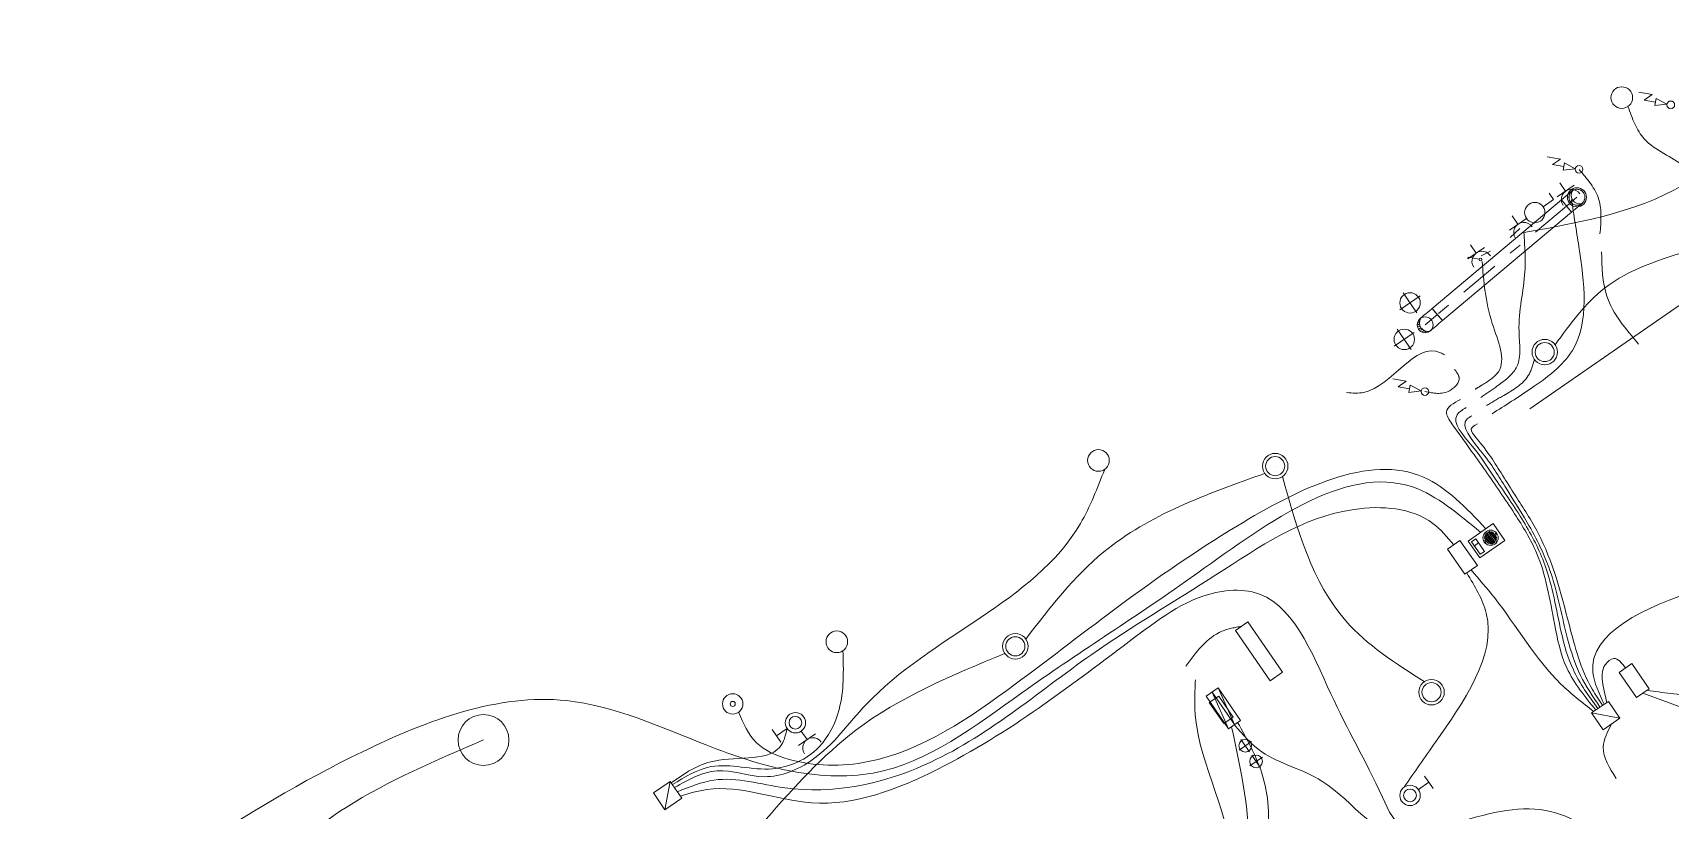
# Model space of a CAD drawing. Header units: metres. Extents: x 2747662.9 to 2747731.3, y 1250221.9 to 1250283.3.
# Drawn here: x 2747674.71 to 2747687.57, y 1250255.44 to 1250261.54 of the extents above; entities that cross this region are included whole.
import ezdxf

# ---------------------------------------------------------------- set-up
doc = ezdxf.new("R2010")
doc.units = ezdxf.units.M
doc.header["$MEASUREMENT"] = 0
for name, pattern in [('EL_Boden', [900, 600, -300]), ('EL_Hohldecke', [1500, 600, -300, 0, -300, 0, -300]), ('STRICHPUNKT2-A0PKIVIE00', [0.635, 0.3175, -0.15875, 0, -0.15875]), ('STRICHPUNKT2-A0PKIVIT00', [0.635, 0.3175, -0.15875, 0, -0.15875])]:
    doc.linetypes.add(name, pattern=pattern)
for name, color, linetype in [('___deckendurchbruch', 7, 'Continuous'), ('___elektro', 7, 'Continuous'), ('___lueftung', 7, 'Continuous')]:
    doc.layers.add(name, color=color, linetype=linetype)

msp = doc.modelspace()

# ---------------------------------------------------------------- linework, layer by layer
at = {"layer": '___deckendurchbruch', "color": 215, "linetype": 'STRICHPUNKT2-A0PKIVIT00', "lineweight": 0, "true_color": 0xa44f91}
for p, q in [((2747685.446, 1250259.371), (2747685.604, 1250259.48)), ((2747685.579, 1250259.346), (2747685.47, 1250259.504)), ((2747685.534, 1250259.06), (2747685.425, 1250259.218)), ((2747685.401, 1250259.085), (2747685.558, 1250259.194)), ((2747684.265, 1250255.901), (2747684.197, 1250255.999)), ((2747684.182, 1250255.916), (2747684.28, 1250255.984)), ((2747684.267, 1250255.792), (2747684.366, 1250255.861)), ((2747684.351, 1250255.777), (2747684.282, 1250255.876))]:
    msp.add_line(p, q, dxfattribs=at)
at = {"layer": '___deckendurchbruch', "color": 215, "linetype": 'Continuous', "lineweight": 0, "true_color": 0xa44f91}
for centre, radius in [((2747685.525, 1250259.425), 0.08), ((2747685.48, 1250259.139), 0.08), ((2747684.231, 1250255.95), 0.05), ((2747684.316, 1250255.827), 0.05)]:
    msp.add_circle(centre, radius, dxfattribs=at)
at = {"layer": '___elektro', "color": 30, "linetype": 'Continuous', "lineweight": 0, "true_color": 0xff8d1c}
for p, q in [((2747687.14, 1250261.106), (2747687.14, 1250261.106)), ((2747687.258, 1250261.085), (2747687.258, 1250261.085)), ((2747687.426, 1250261.06), (2747687.321, 1250261.079)), ((2747687.364, 1250261.017), (2747687.426, 1250261.06)), ((2747687.452, 1250261.001), (2747687.364, 1250261.017)), ((2747687.447, 1250260.973), (2747687.457, 1250261.03)), ((2747687.543, 1250260.985), (2747687.457, 1250261.03)), ((2747687.118, 1250260.988), (2747687.119, 1250260.988)), ((2747687.237, 1250260.967), (2747687.237, 1250260.967)), ((2747687.237, 1250260.967), (2747687.237, 1250260.967)), ((2747687.237, 1250260.967), (2747687.237, 1250260.967)), ((2747687.543, 1250260.985), (2747687.447, 1250260.973)), ((2747686.706, 1250260.553), (2747686.602, 1250260.572)), ((2747686.644, 1250260.511), (2747686.706, 1250260.553)), ((2747686.732, 1250260.495), (2747686.644, 1250260.511)), ((2747686.727, 1250260.466), (2747686.738, 1250260.523)), ((2747686.823, 1250260.478), (2747686.738, 1250260.523)), ((2747686.747, 1250260.302), (2747686.702, 1250260.368)), ((2747686.702, 1250260.368), (2747686.702, 1250260.368)), ((2747686.702, 1250260.368), (2747686.702, 1250260.368)), ((2747686.823, 1250260.478), (2747686.727, 1250260.466)), ((2747686.853, 1250260.473), (2747686.853, 1250260.473)), ((2747686.57, 1250260.179), (2747686.653, 1250260.236)), ((2747686.653, 1250260.236), (2747686.618, 1250260.286)), ((2747686.681, 1250260.257), (2747686.813, 1250260.348)), ((2747686.373, 1250260.043), (2747686.327, 1250260.108)), ((2747686.327, 1250260.108), (2747686.328, 1250260.108)), ((2747686.327, 1250260.108), (2747686.328, 1250260.108)), ((2747686.459, 1250260.199), (2747686.459, 1250260.199)), ((2747686.57, 1250260.179), (2747686.57, 1250260.179)), ((2747686.439, 1250260.088), (2747686.307, 1250259.997)), ((2747686.312, 1250259.937), (2747686.387, 1250260.01)), ((2747686.373, 1250260.043), (2747686.373, 1250260.043)), ((2747686.439, 1250260.088), (2747686.439, 1250260.088)), ((2747686.55, 1250260.068), (2747686.55, 1250260.068)), ((2747685.979, 1250259.77), (2747686.111, 1250259.861)), ((2747686, 1250259.882), (2747686, 1250259.882)), ((2747686, 1250259.882), (2747686, 1250259.882)), ((2747686.045, 1250259.816), (2747686, 1250259.882)), ((2747686, 1250259.882), (2747686, 1250259.882)), ((2747686, 1250259.882), (2747686, 1250259.882)), ((2747685.982, 1250259.784), (2747685.979, 1250259.77)), ((2747686.069, 1250259.768), (2747685.982, 1250259.784)), ((2747686.084, 1250259.794), (2747686.156, 1250259.832)), ((2747686.526, 1250259.121), (2747686.526, 1250259.121)), ((2747686.665, 1250259.096), (2747686.665, 1250259.096)), ((2747686.501, 1250258.982), (2747686.501, 1250258.982)), ((2747686.501, 1250258.982), (2747686.501, 1250258.982)), ((2747686.583, 1250259.039), (2747686.583, 1250259.039)), ((2747686.64, 1250258.957), (2747686.64, 1250258.957)), ((2747685.495, 1250258.81), (2747685.39, 1250258.829)), ((2747685.433, 1250258.767), (2747685.495, 1250258.81)), ((2747685.521, 1250258.751), (2747685.433, 1250258.767)), ((2747685.516, 1250258.723), (2747685.526, 1250258.78)), ((2747685.612, 1250258.735), (2747685.516, 1250258.723)), ((2747685.612, 1250258.735), (2747685.526, 1250258.78)), ((2747685.642, 1250258.729), (2747685.642, 1250258.73)), ((2747683.03, 1250258.259), (2747683.03, 1250258.259)), ((2747683.148, 1250258.238), (2747683.148, 1250258.238)), ((2747684.409, 1250258.226), (2747684.409, 1250258.226)), ((2747684.548, 1250258.201), (2747684.548, 1250258.201)), ((2747683.008, 1250258.141), (2747683.008, 1250258.141)), ((2747683.127, 1250258.12), (2747683.127, 1250258.12)), ((2747683.127, 1250258.12), (2747683.127, 1250258.12)), ((2747683.127, 1250258.12), (2747683.127, 1250258.12)), ((2747684.384, 1250258.087), (2747684.384, 1250258.087)), ((2747684.384, 1250258.087), (2747684.384, 1250258.087)), ((2747684.466, 1250258.144), (2747684.466, 1250258.144)), ((2747684.523, 1250258.062), (2747684.523, 1250258.062)), ((2747686.178, 1250257.693), (2747685.981, 1250257.556)), ((2747686.269, 1250257.561), (2747686.178, 1250257.693)), ((2747685.818, 1250257.492), (2747685.917, 1250257.561)), ((2747685.884, 1250257.538), (2747685.884, 1250257.538)), ((2747685.9, 1250257.549), (2747685.901, 1250257.549)), ((2747685.917, 1250257.561), (2747686.054, 1250257.363)), ((2747685.928, 1250257.544), (2747685.928, 1250257.544)), ((2747685.981, 1250257.556), (2747686.072, 1250257.425)), ((2747686.031, 1250257.518), (2747686.064, 1250257.541)), ((2747686.072, 1250257.425), (2747686.269, 1250257.561)), ((2747686.096, 1250257.636), (2747686.096, 1250257.636)), ((2747686.108, 1250257.583), (2747686.142, 1250257.534)), ((2747686.11, 1250257.597), (2747686.156, 1250257.532)), ((2747686.111, 1250257.561), (2747686.122, 1250257.545)), ((2747686.113, 1250257.611), (2747686.17, 1250257.529)), ((2747686.121, 1250257.617), (2747686.178, 1250257.535)), ((2747686.129, 1250257.623), (2747686.186, 1250257.54)), ((2747686.138, 1250257.628), (2747686.195, 1250257.546)), ((2747686.146, 1250257.634), (2747686.203, 1250257.552)), ((2747686.16, 1250257.631), (2747686.205, 1250257.566)), ((2747686.174, 1250257.629), (2747686.208, 1250257.58)), ((2747686.193, 1250257.618), (2747686.205, 1250257.602)), ((2747686.224, 1250257.627), (2747686.224, 1250257.627)), ((2747685.818, 1250257.492), (2747685.955, 1250257.295)), ((2747685.83, 1250257.476), (2747685.83, 1250257.476)), ((2747685.835, 1250257.504), (2747685.835, 1250257.504)), ((2747685.841, 1250257.459), (2747685.841, 1250257.459)), ((2747685.851, 1250257.515), (2747685.851, 1250257.515)), ((2747685.852, 1250257.443), (2747685.852, 1250257.443)), ((2747685.864, 1250257.426), (2747685.864, 1250257.427)), ((2747685.868, 1250257.526), (2747685.868, 1250257.526)), ((2747685.875, 1250257.41), (2747685.875, 1250257.41)), ((2747685.94, 1250257.528), (2747685.94, 1250257.528)), ((2747685.951, 1250257.511), (2747685.951, 1250257.511)), ((2747685.962, 1250257.495), (2747685.963, 1250257.495)), ((2747685.974, 1250257.478), (2747685.974, 1250257.478)), ((2747685.985, 1250257.462), (2747685.985, 1250257.462)), ((2747685.997, 1250257.446), (2747685.997, 1250257.446)), ((2747686.008, 1250257.429), (2747686.008, 1250257.429)), ((2747686.019, 1250257.413), (2747686.019, 1250257.413)), ((2747686.026, 1250257.49), (2747686.026, 1250257.49)), ((2747686.187, 1250257.504), (2747686.187, 1250257.504)), ((2747685.887, 1250257.394), (2747685.887, 1250257.394)), ((2747685.898, 1250257.377), (2747685.898, 1250257.377)), ((2747685.909, 1250257.361), (2747685.909, 1250257.361)), ((2747685.921, 1250257.344), (2747685.921, 1250257.344)), ((2747685.932, 1250257.328), (2747685.932, 1250257.328)), ((2747685.944, 1250257.311), (2747685.944, 1250257.311)), ((2747685.955, 1250257.295), (2747686.054, 1250257.363)), ((2747685.971, 1250257.306), (2747685.971, 1250257.306)), ((2747685.988, 1250257.318), (2747685.988, 1250257.318)), ((2747686.004, 1250257.329), (2747686.004, 1250257.329)), ((2747686.021, 1250257.341), (2747686.021, 1250257.341)), ((2747686.031, 1250257.396), (2747686.031, 1250257.396)), ((2747686.037, 1250257.352), (2747686.037, 1250257.352)), ((2747686.042, 1250257.38), (2747686.042, 1250257.38)), ((2747684.202, 1250256.888), (2747684.202, 1250256.888)), ((2747680.975, 1250256.836), (2747680.975, 1250256.836)), ((2747681.093, 1250256.814), (2747681.093, 1250256.814)), ((2747682.368, 1250256.813), (2747682.368, 1250256.813)), ((2747682.507, 1250256.787), (2747682.507, 1250256.787)), ((2747680.953, 1250256.717), (2747680.953, 1250256.717)), ((2747681.071, 1250256.696), (2747681.071, 1250256.696)), ((2747681.071, 1250256.696), (2747681.071, 1250256.696)), ((2747681.071, 1250256.696), (2747681.071, 1250256.696)), ((2747682.343, 1250256.674), (2747682.343, 1250256.674)), ((2747682.343, 1250256.674), (2747682.343, 1250256.674)), ((2747682.425, 1250256.73), (2747682.425, 1250256.73)), ((2747682.482, 1250256.648), (2747682.482, 1250256.648)), ((2747684.289, 1250256.656), (2747684.289, 1250256.656)), ((2747684.388, 1250256.724), (2747684.388, 1250256.724)), ((2747687.266, 1250256.594), (2747687.168, 1250256.525)), ((2747687.304, 1250256.328), (2747687.168, 1250256.525)), ((2747687.179, 1250256.509), (2747687.179, 1250256.509)), ((2747687.184, 1250256.537), (2747687.184, 1250256.537)), ((2747687.201, 1250256.548), (2747687.201, 1250256.548)), ((2747687.217, 1250256.56), (2747687.217, 1250256.56)), ((2747687.234, 1250256.571), (2747687.234, 1250256.571)), ((2747687.25, 1250256.582), (2747687.25, 1250256.582)), ((2747687.403, 1250256.396), (2747687.266, 1250256.594)), ((2747687.278, 1250256.577), (2747687.278, 1250256.577)), ((2747687.289, 1250256.561), (2747687.289, 1250256.561)), ((2747687.301, 1250256.544), (2747687.301, 1250256.544)), ((2747687.312, 1250256.528), (2747687.312, 1250256.528)), ((2747687.323, 1250256.512), (2747687.323, 1250256.512)), ((2747684.018, 1250256.403), (2747683.923, 1250256.338)), ((2747683.994, 1250256.387), (2747683.994, 1250256.387)), ((2747684.194, 1250256.148), (2747684.018, 1250256.403)), ((2747684.147, 1250256.116), (2747684.018, 1250256.403)), ((2747684.475, 1250256.493), (2747684.475, 1250256.493)), ((2747685.637, 1250256.453), (2747685.638, 1250256.453)), ((2747685.777, 1250256.427), (2747685.777, 1250256.427)), ((2747687.191, 1250256.493), (2747687.191, 1250256.493)), ((2747687.202, 1250256.476), (2747687.202, 1250256.476)), ((2747687.213, 1250256.46), (2747687.213, 1250256.46)), ((2747687.225, 1250256.443), (2747687.225, 1250256.443)), ((2747687.236, 1250256.427), (2747687.236, 1250256.427)), ((2747687.248, 1250256.41), (2747687.248, 1250256.41)), ((2747687.259, 1250256.394), (2747687.259, 1250256.394)), ((2747687.27, 1250256.377), (2747687.27, 1250256.377)), ((2747687.403, 1250256.396), (2747687.304, 1250256.328)), ((2747687.335, 1250256.495), (2747687.335, 1250256.495)), ((2747687.346, 1250256.479), (2747687.346, 1250256.479)), ((2747687.358, 1250256.462), (2747687.358, 1250256.462)), ((2747687.369, 1250256.446), (2747687.369, 1250256.446)), ((2747687.37, 1250256.374), (2747687.37, 1250256.374)), ((2747687.38, 1250256.429), (2747687.38, 1250256.429)), ((2747687.387, 1250256.385), (2747687.387, 1250256.385)), ((2747687.392, 1250256.413), (2747687.392, 1250256.413)), ((2747680.159, 1250256.344), (2747680.16, 1250256.344)), ((2747680.271, 1250256.324), (2747680.271, 1250256.324)), ((2747683.923, 1250256.338), (2747684.1, 1250256.083)), ((2747683.923, 1250256.338), (2747684.1, 1250256.083)), ((2747683.947, 1250256.354), (2747683.947, 1250256.354)), ((2747683.971, 1250256.37), (2747684.147, 1250256.116)), ((2747684.1, 1250256.083), (2747683.971, 1250256.37)), ((2747684.106, 1250256.276), (2747684.106, 1250256.276)), ((2747685.612, 1250256.314), (2747685.612, 1250256.314)), ((2747685.612, 1250256.314), (2747685.612, 1250256.314)), ((2747685.694, 1250256.37), (2747685.694, 1250256.371)), ((2747685.751, 1250256.288), (2747685.751, 1250256.288)), ((2747687.083, 1250256.298), (2747686.951, 1250256.207)), ((2747687.017, 1250256.253), (2747687.017, 1250256.253)), ((2747687.033, 1250256.264), (2747687.033, 1250256.264)), ((2747687.05, 1250256.275), (2747687.05, 1250256.275)), ((2747687.066, 1250256.287), (2747687.066, 1250256.287)), ((2747687.174, 1250256.167), (2747687.083, 1250256.298)), ((2747687.094, 1250256.282), (2747687.094, 1250256.282)), ((2747687.105, 1250256.265), (2747687.105, 1250256.265)), ((2747687.117, 1250256.249), (2747687.117, 1250256.249)), ((2747687.282, 1250256.361), (2747687.282, 1250256.361)), ((2747687.293, 1250256.345), (2747687.293, 1250256.345)), ((2747687.321, 1250256.339), (2747687.321, 1250256.34)), ((2747687.337, 1250256.351), (2747687.337, 1250256.351)), ((2747687.354, 1250256.362), (2747687.354, 1250256.362)), ((2747680.139, 1250256.233), (2747680.139, 1250256.233)), ((2747680.251, 1250256.213), (2747680.251, 1250256.213)), ((2747680.652, 1250256.196), (2747680.652, 1250256.196)), ((2747680.764, 1250256.176), (2747680.764, 1250256.176)), ((2747684.012, 1250256.21), (2747684.012, 1250256.21)), ((2747684.1, 1250256.083), (2747684.194, 1250256.148)), ((2747684.1, 1250256.083), (2747684.194, 1250256.148)), ((2747684.1, 1250256.083), (2747684.194, 1250256.148)), ((2747684.171, 1250256.132), (2747684.171, 1250256.132)), ((2747686.951, 1250256.207), (2747687.042, 1250256.075)), ((2747686.951, 1250256.207), (2747687.174, 1250256.167)), ((2747686.963, 1250256.191), (2747686.963, 1250256.191)), ((2747686.968, 1250256.218), (2747686.968, 1250256.218)), ((2747686.974, 1250256.174), (2747686.974, 1250256.174)), ((2747686.984, 1250256.23), (2747686.984, 1250256.23)), ((2747686.985, 1250256.158), (2747686.985, 1250256.158)), ((2747686.997, 1250256.141), (2747686.997, 1250256.141)), ((2747687, 1250256.241), (2747687.001, 1250256.241)), ((2747687.008, 1250256.125), (2747687.008, 1250256.125)), ((2747687.042, 1250256.075), (2747687.174, 1250256.167)), ((2747687.108, 1250256.121), (2747687.108, 1250256.121)), ((2747687.124, 1250256.132), (2747687.125, 1250256.132)), ((2747687.128, 1250256.232), (2747687.128, 1250256.232)), ((2747687.14, 1250256.216), (2747687.14, 1250256.216)), ((2747687.141, 1250256.144), (2747687.141, 1250256.144)), ((2747687.151, 1250256.199), (2747687.151, 1250256.199)), ((2747687.157, 1250256.155), (2747687.157, 1250256.155)), ((2747687.162, 1250256.183), (2747687.162, 1250256.183)), ((2747680.55, 1250256.028), (2747680.516, 1250256.077)), ((2747680.632, 1250256.084), (2747680.55, 1250256.028)), ((2747680.55, 1250256.028), (2747680.584, 1250255.978)), ((2747680.632, 1250256.084), (2747680.632, 1250256.085)), ((2747680.855, 1250256.044), (2747680.723, 1250255.953)), ((2747680.743, 1250256.064), (2747680.743, 1250256.064)), ((2747680.789, 1250255.999), (2747680.743, 1250256.064)), ((2747680.743, 1250256.064), (2747680.743, 1250256.064)), ((2747680.743, 1250256.064), (2747680.743, 1250256.064)), ((2747684.124, 1250256.099), (2747684.124, 1250256.099)), ((2747687.019, 1250256.108), (2747687.02, 1250256.108)), ((2747687.031, 1250256.092), (2747687.031, 1250256.092)), ((2747687.059, 1250256.087), (2747687.059, 1250256.087)), ((2747687.075, 1250256.098), (2747687.075, 1250256.098)), ((2747687.092, 1250256.11), (2747687.092, 1250256.11)), ((2747679.714, 1250255.67), (2747679.582, 1250255.579)), ((2747679.615, 1250255.602), (2747679.615, 1250255.602)), ((2747679.632, 1250255.613), (2747679.632, 1250255.613)), ((2747679.648, 1250255.625), (2747679.648, 1250255.625)), ((2747679.664, 1250255.636), (2747679.665, 1250255.636)), ((2747679.673, 1250255.448), (2747679.714, 1250255.67)), ((2747679.681, 1250255.648), (2747679.681, 1250255.648)), ((2747679.697, 1250255.659), (2747679.697, 1250255.659)), ((2747679.805, 1250255.539), (2747679.714, 1250255.67)), ((2747679.725, 1250255.654), (2747679.725, 1250255.654)), ((2747679.737, 1250255.638), (2747679.737, 1250255.638)), ((2747679.748, 1250255.621), (2747679.748, 1250255.621)), ((2747679.759, 1250255.605), (2747679.759, 1250255.605)), ((2747685.48, 1250255.626), (2747685.48, 1250255.626)), ((2747685.591, 1250255.606), (2747685.673, 1250255.663)), ((2747685.591, 1250255.606), (2747685.591, 1250255.606)), ((2747685.673, 1250255.663), (2747685.639, 1250255.712)), ((2747685.673, 1250255.663), (2747685.708, 1250255.613)), ((2747679.582, 1250255.579), (2747679.673, 1250255.448)), ((2747679.594, 1250255.563), (2747679.594, 1250255.563)), ((2747679.599, 1250255.591), (2747679.599, 1250255.591)), ((2747679.605, 1250255.546), (2747679.605, 1250255.546)), ((2747679.616, 1250255.53), (2747679.616, 1250255.53)), ((2747679.628, 1250255.514), (2747679.628, 1250255.514)), ((2747679.639, 1250255.497), (2747679.639, 1250255.497)), ((2747679.651, 1250255.481), (2747679.651, 1250255.481)), ((2747679.673, 1250255.448), (2747679.805, 1250255.539)), ((2747679.723, 1250255.482), (2747679.723, 1250255.482)), ((2747679.739, 1250255.493), (2747679.739, 1250255.493)), ((2747679.756, 1250255.505), (2747679.756, 1250255.505)), ((2747679.771, 1250255.588), (2747679.771, 1250255.588)), ((2747679.772, 1250255.516), (2747679.772, 1250255.516)), ((2747679.782, 1250255.572), (2747679.782, 1250255.572)), ((2747679.788, 1250255.527), (2747679.788, 1250255.528)), ((2747679.794, 1250255.555), (2747679.794, 1250255.555)), ((2747685.46, 1250255.514), (2747685.46, 1250255.514)), ((2747685.571, 1250255.494), (2747685.571, 1250255.494)), ((2747679.662, 1250255.464), (2747679.662, 1250255.464)), ((2747679.69, 1250255.459), (2747679.69, 1250255.459)), ((2747679.706, 1250255.471), (2747679.706, 1250255.471))]:
    msp.add_line(p, q, dxfattribs=at)
at = {"layer": '___elektro', "color": 30, "linetype": 'EL_Boden', "lineweight": 0, "true_color": 0xff8d1c}
msp.add_line((2747686.466, 1250258.593), (2747689.52, 1250260.708), dxfattribs=at)
msp.add_line((2747686.466, 1250258.593), (2747689.52, 1250260.708), dxfattribs=at)
at = {"layer": '___elektro', "color": 30, "linetype": 'Continuous', "lineweight": 0, "true_color": 0xff8d1c}
for points in [[(2747686.009, 1250257.551), (2747686.077, 1250257.452), (2747686.11, 1250257.475), (2747686.042, 1250257.574)], [(2747684.524, 1250256.527), (2747684.251, 1250256.922), (2747684.153, 1250256.853), (2747684.426, 1250256.459)], [(2747684.062, 1250256.124), (2747684.136, 1250256.175), (2747684.022, 1250256.339), (2747683.948, 1250256.288)]]:
    msp.add_lwpolyline(points, close=True, dxfattribs=at)
for centre, radius in [((2747687.188, 1250261.036), 0.085), ((2747687.573, 1250260.979), 0.0303), ((2747686.853, 1250260.473), 0.0303), ((2747686.505, 1250260.134), 0.08), ((2747686.079, 1250259.766), 0.01), ((2747686.583, 1250259.039), 0.1), ((2747686.583, 1250259.039), 0.075), ((2747685.642, 1250258.729), 0.0303), ((2747683.078, 1250258.189), 0.085), ((2747684.466, 1250258.144), 0.1), ((2747684.466, 1250258.144), 0.075), ((2747686.158, 1250257.582), 0.06), ((2747681.023, 1250256.766), 0.085), ((2747682.425, 1250256.73), 0.1), ((2747682.425, 1250256.73), 0.075), ((2747685.694, 1250256.37), 0.1), ((2747685.694, 1250256.37), 0.075), ((2747680.205, 1250256.278), 0.08), ((2747680.205, 1250256.278), 0.02), ((2747678.248, 1250255.995), 0.2), ((2747680.698, 1250256.13), 0.08), ((2747680.698, 1250256.13), 0.05), ((2747685.525, 1250255.56), 0.08), ((2747685.525, 1250255.56), 0.05)]:
    msp.add_circle(centre, radius, dxfattribs=at)
for centre in [(2747686.793, 1250260.236), (2747686.419, 1250259.977), (2747686.091, 1250259.75), (2747680.835, 1250255.933)]:
    msp.add_arc(centre, 0.08, 34.7099, 214.7099, dxfattribs=at)
at = {"layer": '___elektro', "color": 30, "linetype": 'EL_Boden', "lineweight": 0, "true_color": 0xff8d1c}
for points, knots in [([(2747688.667, 1250261.545), (2747688.401, 1250261.103), (2747688.135, 1250260.661), (2747687.746, 1250260.398), (2747687.377, 1250260.15), (2747686.898, 1250260.064), (2747686.419, 1250259.977)], [0, 0, 0, 0, 1, 1, 1, 2, 2, 2, 2]), ([(2747684.202, 1250256.888), (2747684.149, 1250256.878), (2747684.096, 1250256.868), (2747684.048, 1250256.848), (2747683.93, 1250256.798), (2747683.846, 1250256.687), (2747683.763, 1250256.575)], [0, 0, 0, 0, 1, 1, 1, 2, 2, 2, 2]), ([(2747682.481, 1250253.238), (2747682.555, 1250253.243), (2747682.629, 1250253.248), (2747682.7, 1250253.262), (2747683.042, 1250253.33), (2747683.303, 1250253.606), (2747683.553, 1250253.901), (2747683.844, 1250254.246), (2747684.12, 1250254.618), (2747684.124, 1250255.008), (2747684.128, 1250255.388), (2747683.872, 1250255.786), (2747683.838, 1250256.19), (2747683.831, 1250256.282), (2747683.835, 1250256.374), (2747683.839, 1250256.466)], [0, 0, 0, 0, 1, 1, 1, 2, 2, 2, 3, 3, 3, 4, 4, 4, 5, 5, 5, 5]), ([(2747684.171, 1250256.132), (2747684.244, 1250256.002), (2747684.317, 1250255.872), (2747684.361, 1250255.735), (2747684.528, 1250255.22), (2747684.283, 1250254.609), (2747683.949, 1250254.127), (2747683.503, 1250253.484), (2747682.898, 1250253.069), (2747682.26, 1250252.695), (2747681.473, 1250252.232), (2747680.634, 1250251.833), (2747679.808, 1250251.483), (2747679.138, 1250251.2), (2747678.476, 1250250.949), (2747677.761, 1250250.635), (2747677.403, 1250250.478), (2747677.031, 1250250.306), (2747676.679, 1250250.391), (2747676.546, 1250250.423), (2747676.415, 1250250.492), (2747676.304, 1250250.58), (2747676.149, 1250250.703), (2747676.033, 1250250.864), (2747675.917, 1250251.024)], [0, 0, 0, 0, 1, 1, 1, 2, 2, 2, 3, 3, 3, 4, 4, 4, 5, 5, 5, 6, 6, 6, 7, 7, 7, 8, 8, 8, 8]), ([(2747684.124, 1250256.099), (2747684.199, 1250255.751), (2747684.275, 1250255.404), (2747684.256, 1250255.056), (2747684.225, 1250254.48), (2747683.933, 1250253.905), (2747683.533, 1250253.469), (2747683.104, 1250253.002), (2747682.552, 1250252.693), (2747681.994, 1250252.411), (2747680.957, 1250251.887), (2747679.901, 1250251.454), (2747678.842, 1250250.959), (2747678.125, 1250250.624), (2747677.406, 1250250.261), (2747676.636, 1250250.15), (2747676.162, 1250250.082), (2747675.668, 1250250.11), (2747675.189, 1250250.181), (2747675.06, 1250250.2), (2747674.931, 1250250.223), (2747674.803, 1250250.245)], [0, 0, 0, 0, 1, 1, 1, 2, 2, 2, 3, 3, 3, 4, 4, 4, 5, 5, 5, 6, 6, 6, 7, 7, 7, 7])]:
    msp.add_open_spline(points, degree=3, knots=knots, dxfattribs=at)
at = {"layer": '___elektro', "color": 30, "linetype": 'EL_Hohldecke', "lineweight": 0, "true_color": 0xff8d1c}
for points, knots in [([(2747687.237, 1250260.967), (2747687.27, 1250260.873), (2747687.304, 1250260.78), (2747687.365, 1250260.712), (2747687.448, 1250260.619), (2747687.583, 1250260.574), (2747687.683, 1250260.492), (2747687.727, 1250260.456), (2747687.765, 1250260.413), (2747687.802, 1250260.37)], [0, 0, 0, 0, 1, 1, 1, 2, 2, 2, 3, 3, 3, 3]), ([(2747686.853, 1250260.473), (2747686.917, 1250260.398), (2747686.981, 1250260.322), (2747687.008, 1250260.235), (2747687.033, 1250260.153), (2747687.025, 1250260.06), (2747687.017, 1250259.967)], [0, 0, 0, 0, 1, 1, 1, 2, 2, 2, 2]), ([(2747686.793, 1250260.236), (2747686.812, 1250260.116), (2747686.831, 1250259.995), (2747686.851, 1250259.867), (2747686.893, 1250259.587), (2747686.936, 1250259.274), (2747686.8, 1250259.052), (2747686.726, 1250258.932), (2747686.601, 1250258.839), (2747686.478, 1250258.755), (2747686.374, 1250258.684), (2747686.272, 1250258.62), (2747686.169, 1250258.555)], [0, 0, 0, 0, 1, 1, 1, 2, 2, 2, 3, 3, 3, 4, 4, 4, 4]), ([(2747686.419, 1250259.977), (2747686.426, 1250259.875), (2747686.434, 1250259.772), (2747686.427, 1250259.672), (2747686.418, 1250259.517), (2747686.376, 1250259.367), (2747686.381, 1250259.202), (2747686.383, 1250259.106), (2747686.402, 1250259.005), (2747686.365, 1250258.927), (2747686.335, 1250258.862), (2747686.267, 1250258.813), (2747686.203, 1250258.768), (2747686.161, 1250258.738), (2747686.121, 1250258.711), (2747686.08, 1250258.683)], [0, 0, 0, 0, 1, 1, 1, 2, 2, 2, 3, 3, 3, 4, 4, 4, 5, 5, 5, 5]), ([(2747686.665, 1250259.096), (2747686.783, 1250259.259), (2747686.901, 1250259.423), (2747687.053, 1250259.54), (2747687.247, 1250259.692), (2747687.497, 1250259.768), (2747687.747, 1250259.845)], [0, 0, 0, 0, 1, 1, 1, 2, 2, 2, 2]), ([(2747686.091, 1250259.75), (2747686.103, 1250259.594), (2747686.116, 1250259.439), (2747686.171, 1250259.263), (2747686.214, 1250259.128), (2747686.283, 1250258.98), (2747686.219, 1250258.884), (2747686.189, 1250258.84), (2747686.132, 1250258.806), (2747686.082, 1250258.775), (2747686.066, 1250258.766), (2747686.051, 1250258.756), (2747686.036, 1250258.747)], [0, 0, 0, 0, 1, 1, 1, 2, 2, 2, 3, 3, 3, 4, 4, 4, 4]), ([(2747686.501, 1250258.982), (2747686.489, 1250258.937), (2747686.477, 1250258.892), (2747686.454, 1250258.854), (2747686.412, 1250258.786), (2747686.334, 1250258.741), (2747686.261, 1250258.699), (2747686.214, 1250258.672), (2747686.169, 1250258.645), (2747686.125, 1250258.619)], [0, 0, 0, 0, 1, 1, 1, 2, 2, 2, 3, 3, 3, 3]), ([(2747685.642, 1250258.729), (2747685.707, 1250258.716), (2747685.773, 1250258.703), (2747685.835, 1250258.736), (2747685.875, 1250258.757), (2747685.915, 1250258.799), (2747685.911, 1250258.837), (2747685.909, 1250258.86), (2747685.892, 1250258.881), (2747685.875, 1250258.903)], [0, 0, 0, 0, 1, 1, 1, 2, 2, 2, 3, 3, 3, 3])]:
    msp.add_open_spline(points, degree=3, knots=knots, dxfattribs=at)
at = {"layer": '___elektro', "color": 30, "linetype": 'Continuous', "lineweight": 0, "true_color": 0xff8d1c}
for points, knots in [([(2747687.029, 1250259.827), (2747687.032, 1250259.706), (2747687.035, 1250259.586), (2747687.071, 1250259.477), (2747687.117, 1250259.339), (2747687.219, 1250259.22), (2747687.32, 1250259.102)], [0, 0, 0, 0, 1, 1, 1, 2, 2, 2, 2]), ([(2747685.795, 1250259.017), (2747685.785, 1250259.023), (2747685.775, 1250259.029), (2747685.764, 1250259.034), (2747685.567, 1250259.127), (2747685.384, 1250258.768), (2747685.163, 1250258.723), (2747685.119, 1250258.714), (2747685.073, 1250258.717), (2747685.027, 1250258.721)], [0, 0, 0, 0, 1, 1, 1, 2, 2, 2, 3, 3, 3, 3]), ([(2747685.921, 1250258.667), (2747685.867, 1250258.638), (2747685.813, 1250258.608), (2747685.811, 1250258.568), (2747685.81, 1250258.54), (2747685.833, 1250258.508), (2747685.854, 1250258.477), (2747685.954, 1250258.336), (2747686.035, 1250258.224), (2747686.12, 1250258.104), (2747686.194, 1250257.998), (2747686.272, 1250257.885), (2747686.346, 1250257.771), (2747686.411, 1250257.671), (2747686.473, 1250257.57), (2747686.519, 1250257.463), (2747686.593, 1250257.289), (2747686.623, 1250257.099), (2747686.659, 1250256.909), (2747686.682, 1250256.788), (2747686.707, 1250256.669), (2747686.757, 1250256.56), (2747686.813, 1250256.441), (2747686.898, 1250256.335), (2747686.984, 1250256.23)], [0, 0, 0, 0, 1, 1, 1, 2, 2, 2, 3, 3, 3, 4, 4, 4, 5, 5, 5, 6, 6, 6, 7, 7, 7, 8, 8, 8, 8]), ([(2747685.965, 1250258.603), (2747685.936, 1250258.586), (2747685.908, 1250258.568), (2747685.894, 1250258.547), (2747685.852, 1250258.483), (2747685.944, 1250258.385), (2747686.012, 1250258.301), (2747686.092, 1250258.204), (2747686.141, 1250258.126), (2747686.196, 1250258.043), (2747686.266, 1250257.938), (2747686.346, 1250257.825), (2747686.416, 1250257.709), (2747686.483, 1250257.599), (2747686.542, 1250257.487), (2747686.584, 1250257.369), (2747686.645, 1250257.201), (2747686.672, 1250257.02), (2747686.713, 1250256.842), (2747686.736, 1250256.74), (2747686.764, 1250256.638), (2747686.808, 1250256.545), (2747686.858, 1250256.437), (2747686.929, 1250256.339), (2747687, 1250256.241)], [0, 0, 0, 0, 1, 1, 1, 2, 2, 2, 3, 3, 3, 4, 4, 4, 5, 5, 5, 6, 6, 6, 7, 7, 7, 8, 8, 8, 8]), ([(2747686.01, 1250258.539), (2747685.996, 1250258.531), (2747685.983, 1250258.523), (2747685.973, 1250258.514), (2747685.917, 1250258.458), (2747686.009, 1250258.355), (2747686.077, 1250258.268), (2747686.17, 1250258.152), (2747686.22, 1250258.066), (2747686.28, 1250257.97), (2747686.332, 1250257.886), (2747686.392, 1250257.795), (2747686.445, 1250257.703), (2747686.522, 1250257.572), (2747686.587, 1250257.438), (2747686.633, 1250257.298), (2747686.688, 1250257.133), (2747686.718, 1250256.958), (2747686.763, 1250256.788), (2747686.789, 1250256.689), (2747686.82, 1250256.592), (2747686.864, 1250256.502), (2747686.907, 1250256.414), (2747686.962, 1250256.334), (2747687.017, 1250256.253)], [0, 0, 0, 0, 1, 1, 1, 2, 2, 2, 3, 3, 3, 4, 4, 4, 5, 5, 5, 6, 6, 6, 7, 7, 7, 8, 8, 8, 8]), ([(2747686.054, 1250258.475), (2747686.032, 1250258.463), (2747686.01, 1250258.451), (2747686.006, 1250258.435), (2747686.001, 1250258.416), (2747686.023, 1250258.392), (2747686.043, 1250258.368), (2747686.138, 1250258.258), (2747686.19, 1250258.171), (2747686.251, 1250258.072), (2747686.283, 1250258.022), (2747686.317, 1250257.968), (2747686.351, 1250257.915), (2747686.414, 1250257.816), (2747686.478, 1250257.72), (2747686.531, 1250257.619), (2747686.646, 1250257.398), (2747686.71, 1250257.151), (2747686.774, 1250256.903), (2747686.82, 1250256.726), (2747686.865, 1250256.549), (2747686.955, 1250256.394), (2747686.981, 1250256.351), (2747687.009, 1250256.309), (2747687.038, 1250256.268)], [0, 0, 0, 0, 1, 1, 1, 2, 2, 2, 3, 3, 3, 4, 4, 4, 5, 5, 5, 6, 6, 6, 7, 7, 7, 8, 8, 8, 8]), ([(2747680.251, 1250256.213), (2747680.289, 1250256.125), (2747680.328, 1250256.037), (2747680.392, 1250255.973), (2747680.457, 1250255.91), (2747680.548, 1250255.871), (2747680.64, 1250255.845), (2747680.848, 1250255.785), (2747681.063, 1250255.784), (2747681.268, 1250255.825), (2747681.693, 1250255.909), (2747682.073, 1250256.173), (2747682.423, 1250256.432), (2747682.999, 1250256.857), (2747683.496, 1250257.269), (2747684.169, 1250257.676), (2747684.644, 1250257.963), (2747685.206, 1250258.246), (2747685.632, 1250258.057), (2747685.811, 1250257.978), (2747685.966, 1250257.816), (2747686.121, 1250257.653)], [0, 0, 0, 0, 1, 1, 1, 2, 2, 2, 3, 3, 3, 4, 4, 4, 5, 5, 5, 6, 6, 6, 7, 7, 7, 7]), ([(2747687.05, 1250256.275), (2747687.01, 1250256.361), (2747686.97, 1250256.446), (2747686.961, 1250256.525), (2747686.926, 1250256.838), (2747687.378, 1250257.041), (2747687.793, 1250257.174), (2747688.919, 1250257.534), (2747689.774, 1250257.382), (2747690.584, 1250257.794), (2747690.804, 1250257.907), (2747691.022, 1250258.061), (2747691.239, 1250258.215)], [0, 0, 0, 0, 1, 1, 1, 2, 2, 2, 3, 3, 3, 4, 4, 4, 4]), ([(2747686.079, 1250257.625), (2747685.907, 1250257.769), (2747685.735, 1250257.913), (2747685.551, 1250257.978), (2747685.007, 1250258.17), (2747684.364, 1250257.664), (2747683.806, 1250257.27), (2747683.329, 1250256.932), (2747682.913, 1250256.676), (2747682.476, 1250256.365), (2747682.115, 1250256.108), (2747681.739, 1250255.814), (2747681.308, 1250255.735), (2747681.091, 1250255.696), (2747680.86, 1250255.712), (2747680.64, 1250255.756), (2747680.42, 1250255.8), (2747680.211, 1250255.872), (2747680.001, 1250255.954), (2747679.638, 1250256.096), (2747679.273, 1250256.265), (2747678.899, 1250256.304), (2747678.365, 1250256.36), (2747677.811, 1250256.152), (2747677.298, 1250255.903), (2747676.34, 1250255.439), (2747675.524, 1250254.835), (2747674.707, 1250254.231)], [0, 0, 0, 0, 1, 1, 1, 2, 2, 2, 3, 3, 3, 4, 4, 4, 5, 5, 5, 6, 6, 6, 7, 7, 7, 8, 8, 8, 9, 9, 9, 9]), ([(2747683.127, 1250258.12), (2747683.07, 1250257.973), (2747683.013, 1250257.826), (2747682.937, 1250257.695), (2747682.574, 1250257.075), (2747681.76, 1250256.81), (2747681.254, 1250256.274), (2747681.114, 1250256.126), (2747680.998, 1250255.957), (2747680.83, 1250255.839), (2747680.719, 1250255.761), (2747680.586, 1250255.705), (2747680.452, 1250255.707), (2747680.327, 1250255.708), (2747680.202, 1250255.761), (2747680.082, 1250255.753), (2747679.967, 1250255.746), (2747679.857, 1250255.684), (2747679.748, 1250255.621)], [0, 0, 0, 0, 1, 1, 1, 2, 2, 2, 3, 3, 3, 4, 4, 4, 5, 5, 5, 6, 6, 6, 6]), ([(2747682.507, 1250256.787), (2747682.697, 1250257.034), (2747682.887, 1250257.28), (2747683.12, 1250257.471), (2747683.475, 1250257.763), (2747683.929, 1250257.925), (2747684.384, 1250258.087)], [0, 0, 0, 0, 1, 1, 1, 2, 2, 2, 2]), ([(2747685.637, 1250256.453), (2747685.412, 1250256.596), (2747685.187, 1250256.74), (2747685.021, 1250256.929), (2747684.756, 1250257.23), (2747684.64, 1250257.646), (2747684.523, 1250258.062)], [0, 0, 0, 0, 1, 1, 1, 2, 2, 2, 2]), ([(2747679.771, 1250255.588), (2747679.866, 1250255.627), (2747679.961, 1250255.666), (2747680.058, 1250255.68), (2747680.238, 1250255.706), (2747680.426, 1250255.646), (2747680.614, 1250255.62), (2747680.99, 1250255.567), (2747681.372, 1250255.648), (2747681.712, 1250255.799), (2747682.195, 1250256.012), (2747682.596, 1250256.366), (2747683.026, 1250256.667), (2747683.342, 1250256.888), (2747683.674, 1250257.08), (2747684, 1250257.29), (2747684.34, 1250257.508), (2747684.674, 1250257.746), (2747685.087, 1250257.805), (2747685.302, 1250257.836), (2747685.539, 1250257.818), (2747685.703, 1250257.695), (2747685.765, 1250257.649), (2747685.816, 1250257.588), (2747685.868, 1250257.526)], [0, 0, 0, 0, 1, 1, 1, 2, 2, 2, 3, 3, 3, 4, 4, 4, 5, 5, 5, 6, 6, 6, 7, 7, 7, 8, 8, 8, 8]), ([(2747687.354, 1250256.362), (2747687.771, 1250256.206), (2747688.189, 1250256.049), (2747688.628, 1250255.999), (2747689.581, 1250255.89), (2747690.632, 1250256.284), (2747691.39, 1250256.82), (2747691.573, 1250256.949), (2747691.739, 1250257.087), (2747691.916, 1250257.275), (2747692.015, 1250257.381), (2747692.119, 1250257.504), (2747692.089, 1250257.627), (2747692.084, 1250257.647), (2747692.076, 1250257.667), (2747692.068, 1250257.688)], [0, 0, 0, 0, 1, 1, 1, 2, 2, 2, 3, 3, 3, 4, 4, 4, 5, 5, 5, 5]), ([(2747687.387, 1250256.385), (2747687.449, 1250256.376), (2747687.511, 1250256.367), (2747687.573, 1250256.36), (2747688.37, 1250256.272), (2747689.171, 1250256.569), (2747689.914, 1250256.938), (2747690.417, 1250257.189), (2747690.894, 1250257.472), (2747691.427, 1250257.558), (2747691.555, 1250257.579), (2747691.687, 1250257.588), (2747691.819, 1250257.597)], [0, 0, 0, 0, 1, 1, 1, 2, 2, 2, 3, 3, 3, 4, 4, 4, 4]), ([(2747685.48, 1250255.626), (2747685.559, 1250255.741), (2747685.639, 1250255.856), (2747685.725, 1250255.979), (2747685.943, 1250256.291), (2747686.207, 1250256.656), (2747686.124, 1250256.99), (2747686.097, 1250257.097), (2747686.034, 1250257.202), (2747685.971, 1250257.306)], [0, 0, 0, 0, 1, 1, 1, 2, 2, 2, 3, 3, 3, 3]), ([(2747686.004, 1250257.329), (2747686.067, 1250257.258), (2747686.129, 1250257.186), (2747686.188, 1250257.112), (2747686.364, 1250256.887), (2747686.508, 1250256.632), (2747686.71, 1250256.434), (2747686.79, 1250256.357), (2747686.879, 1250256.287), (2747686.968, 1250256.218)], [0, 0, 0, 0, 1, 1, 1, 2, 2, 2, 3, 3, 3, 3]), ([(2747679.794, 1250255.555), (2747679.863, 1250255.576), (2747679.932, 1250255.597), (2747680.002, 1250255.606), (2747680.272, 1250255.644), (2747680.548, 1250255.522), (2747680.824, 1250255.502), (2747681.164, 1250255.477), (2747681.501, 1250255.608), (2747681.812, 1250255.764), (2747682.381, 1250256.05), (2747682.858, 1250256.421), (2747683.367, 1250256.804), (2747683.576, 1250256.961), (2747683.79, 1250257.12), (2747684.047, 1250257.161), (2747684.127, 1250257.173), (2747684.211, 1250257.174), (2747684.286, 1250257.157), (2747684.603, 1250257.084), (2747684.754, 1250256.679), (2747684.903, 1250256.357), (2747685.037, 1250256.069), (2747685.169, 1250255.847), (2747685.308, 1250255.547), (2747685.356, 1250255.442), (2747685.406, 1250255.327), (2747685.498, 1250255.292), (2747685.541, 1250255.276), (2747685.594, 1250255.278), (2747685.647, 1250255.279)], [0, 0, 0, 0, 1, 1, 1, 2, 2, 2, 3, 3, 3, 4, 4, 4, 5, 5, 5, 6, 6, 6, 7, 7, 7, 8, 8, 8, 9, 9, 9, 10, 10, 10, 10]), ([(2747681.071, 1250256.696), (2747681.076, 1250256.54), (2747681.08, 1250256.384), (2747681.041, 1250256.234), (2747681.012, 1250256.125), (2747680.96, 1250256.019), (2747680.881, 1250255.938), (2747680.787, 1250255.841), (2747680.653, 1250255.781), (2747680.518, 1250255.769), (2747680.355, 1250255.755), (2747680.188, 1250255.813), (2747680.036, 1250255.786), (2747679.93, 1250255.766), (2747679.831, 1250255.706), (2747679.731, 1250255.645)], [0, 0, 0, 0, 1, 1, 1, 2, 2, 2, 3, 3, 3, 4, 4, 4, 5, 5, 5, 5]), ([(2747680.467, 1250255.374), (2747680.689, 1250255.624), (2747680.911, 1250255.873), (2747681.171, 1250256.071), (2747681.517, 1250256.333), (2747681.93, 1250256.503), (2747682.343, 1250256.674)], [0, 0, 0, 0, 1, 1, 1, 2, 2, 2, 2]), ([(2747687.071, 1250256.29), (2747687.059, 1250256.337), (2747687.048, 1250256.384), (2747687.04, 1250256.433), (2747687.031, 1250256.485), (2747687.027, 1250256.541), (2747687.058, 1250256.586), (2747687.075, 1250256.611), (2747687.101, 1250256.632), (2747687.125, 1250256.634), (2747687.16, 1250256.637), (2747687.188, 1250256.598), (2747687.217, 1250256.56)], [0, 0, 0, 0, 1, 1, 1, 2, 2, 2, 3, 3, 3, 4, 4, 4, 4]), ([(2747685.659, 1250255.263), (2747685.619, 1250255.249), (2747685.579, 1250255.235), (2747685.54, 1250255.23), (2747685.279, 1250255.19), (2747685.082, 1250255.516), (2747684.833, 1250255.673), (2747684.677, 1250255.771), (2747684.501, 1250255.804), (2747684.362, 1250255.901), (2747684.281, 1250255.957), (2747684.213, 1250256.037), (2747684.145, 1250256.116)], [0, 0, 0, 0, 1, 1, 1, 2, 2, 2, 3, 3, 3, 4, 4, 4, 4]), ([(2747687.108, 1250256.121), (2747687.076, 1250256.06), (2747687.045, 1250255.999), (2747687.043, 1250255.938), (2747687.04, 1250255.856), (2747687.092, 1250255.775), (2747687.144, 1250255.694)], [0, 0, 0, 0, 1, 1, 1, 2, 2, 2, 2]), ([(2747678.248, 1250255.995), (2747677.876, 1250255.837), (2747677.504, 1250255.678), (2747677.168, 1250255.465), (2747676.716, 1250255.177), (2747676.331, 1250254.788), (2747675.945, 1250254.4)], [0, 0, 0, 0, 1, 1, 1, 2, 2, 2, 2]), ([(2747680.632, 1250256.084), (2747680.622, 1250256.04), (2747680.612, 1250255.996), (2747680.592, 1250255.962), (2747680.508, 1250255.819), (2747680.252, 1250255.871), (2747680.059, 1250255.83), (2747679.927, 1250255.802), (2747679.824, 1250255.73), (2747679.722, 1250255.659)], [0, 0, 0, 0, 1, 1, 1, 2, 2, 2, 3, 3, 3, 3]), ([(2747689.161, 1250253.104), (2747688.665, 1250253.545), (2747688.17, 1250253.985), (2747687.676, 1250254.549), (2747687.331, 1250254.942), (2747686.988, 1250255.395), (2747686.547, 1250255.449), (2747686.32, 1250255.477), (2747686.066, 1250255.399), (2747685.813, 1250255.321)], [0, 0, 0, 0, 1, 1, 1, 2, 2, 2, 3, 3, 3, 3])]:
    msp.add_open_spline(points, degree=3, knots=knots, dxfattribs=at)
at = {"layer": '___lueftung', "color": 152, "linetype": 'Continuous', "lineweight": 0, "true_color": 0x0365dd}
for p, q in [((2747686.714, 1250260.233), (2747685.7, 1250259.381)), ((2747686.801, 1250260.306), (2747686.714, 1250260.233)), ((2747686.794, 1250260.137), (2747686.714, 1250260.233)), ((2747686.714, 1250260.233), (2747686.737, 1250260.205)), ((2747686.774, 1250260.26), (2747686.775, 1250260.269)), ((2747686.775, 1250260.269), (2747686.774, 1250260.26)), ((2747686.774, 1250260.25), (2747686.774, 1250260.26)), ((2747686.774, 1250260.26), (2747686.774, 1250260.25)), ((2747686.775, 1250260.24), (2747686.774, 1250260.25)), ((2747686.774, 1250260.25), (2747686.775, 1250260.24)), ((2747686.775, 1250260.269), (2747686.779, 1250260.279)), ((2747686.779, 1250260.279), (2747686.775, 1250260.269)), ((2747686.778, 1250260.231), (2747686.775, 1250260.24)), ((2747686.775, 1250260.24), (2747686.778, 1250260.231)), ((2747686.783, 1250260.222), (2747686.778, 1250260.231)), ((2747686.778, 1250260.231), (2747686.783, 1250260.222)), ((2747686.779, 1250260.279), (2747686.783, 1250260.287)), ((2747686.783, 1250260.287), (2747686.779, 1250260.279)), ((2747686.783, 1250260.287), (2747686.789, 1250260.295)), ((2747686.789, 1250260.295), (2747686.783, 1250260.287)), ((2747686.789, 1250260.295), (2747686.796, 1250260.302)), ((2747686.796, 1250260.302), (2747686.789, 1250260.295)), ((2747686.796, 1250260.302), (2747686.804, 1250260.308)), ((2747686.804, 1250260.308), (2747686.796, 1250260.302)), ((2747686.804, 1250260.308), (2747686.813, 1250260.312)), ((2747686.813, 1250260.312), (2747686.804, 1250260.308)), ((2747686.813, 1250260.312), (2747686.822, 1250260.315)), ((2747686.822, 1250260.315), (2747686.813, 1250260.312)), ((2747686.822, 1250260.315), (2747686.832, 1250260.317)), ((2747686.832, 1250260.317), (2747686.822, 1250260.315)), ((2747686.832, 1250260.317), (2747686.842, 1250260.316)), ((2747686.842, 1250260.316), (2747686.832, 1250260.317)), ((2747686.836, 1250260.254), (2747686.836, 1250260.254)), ((2747686.842, 1250260.316), (2747686.851, 1250260.315)), ((2747686.851, 1250260.315), (2747686.842, 1250260.316)), ((2747686.851, 1250260.315), (2747686.861, 1250260.312)), ((2747686.861, 1250260.312), (2747686.851, 1250260.315)), ((2747686.861, 1250260.312), (2747686.869, 1250260.307)), ((2747686.869, 1250260.307), (2747686.861, 1250260.312)), ((2747686.869, 1250260.307), (2747686.877, 1250260.301)), ((2747686.877, 1250260.301), (2747686.869, 1250260.307)), ((2747686.877, 1250260.301), (2747686.884, 1250260.294)), ((2747686.884, 1250260.294), (2747686.877, 1250260.301)), ((2747686.884, 1250260.294), (2747686.89, 1250260.286)), ((2747686.89, 1250260.286), (2747686.884, 1250260.294)), ((2747686.89, 1250260.286), (2747686.894, 1250260.278)), ((2747686.894, 1250260.278), (2747686.89, 1250260.286)), ((2747686.894, 1250260.278), (2747686.897, 1250260.268)), ((2747686.897, 1250260.268), (2747686.894, 1250260.278)), ((2747686.897, 1250260.239), (2747686.894, 1250260.23)), ((2747686.894, 1250260.23), (2747686.897, 1250260.239)), ((2747686.897, 1250260.268), (2747686.898, 1250260.259)), ((2747686.898, 1250260.259), (2747686.897, 1250260.268)), ((2747686.898, 1250260.249), (2747686.897, 1250260.239)), ((2747686.897, 1250260.239), (2747686.898, 1250260.249)), ((2747686.898, 1250260.259), (2747686.898, 1250260.249)), ((2747686.898, 1250260.249), (2747686.898, 1250260.259)), ((2747685.78, 1250259.286), (2747686.794, 1250260.137)), ((2747686.737, 1250260.205), (2747686.77, 1250260.165)), ((2747686.77, 1250260.165), (2747686.794, 1250260.137)), ((2747686.788, 1250260.214), (2747686.783, 1250260.222)), ((2747686.783, 1250260.222), (2747686.788, 1250260.214)), ((2747686.795, 1250260.207), (2747686.788, 1250260.214)), ((2747686.788, 1250260.214), (2747686.795, 1250260.207)), ((2747686.881, 1250260.21), (2747686.794, 1250260.137)), ((2747686.803, 1250260.201), (2747686.795, 1250260.207)), ((2747686.795, 1250260.207), (2747686.803, 1250260.201)), ((2747686.812, 1250260.197), (2747686.803, 1250260.201)), ((2747686.803, 1250260.201), (2747686.812, 1250260.197)), ((2747686.821, 1250260.194), (2747686.812, 1250260.197)), ((2747686.812, 1250260.197), (2747686.821, 1250260.194)), ((2747686.831, 1250260.192), (2747686.821, 1250260.194)), ((2747686.821, 1250260.194), (2747686.831, 1250260.192)), ((2747686.84, 1250260.192), (2747686.831, 1250260.192)), ((2747686.831, 1250260.192), (2747686.84, 1250260.192)), ((2747686.85, 1250260.193), (2747686.84, 1250260.192)), ((2747686.84, 1250260.192), (2747686.85, 1250260.193)), ((2747686.86, 1250260.196), (2747686.85, 1250260.193)), ((2747686.85, 1250260.193), (2747686.86, 1250260.196)), ((2747686.868, 1250260.201), (2747686.86, 1250260.196)), ((2747686.86, 1250260.196), (2747686.868, 1250260.201)), ((2747686.876, 1250260.206), (2747686.868, 1250260.201)), ((2747686.868, 1250260.201), (2747686.876, 1250260.206)), ((2747686.883, 1250260.213), (2747686.876, 1250260.206)), ((2747686.876, 1250260.206), (2747686.883, 1250260.213)), ((2747686.889, 1250260.221), (2747686.883, 1250260.213)), ((2747686.883, 1250260.213), (2747686.889, 1250260.221)), ((2747686.894, 1250260.23), (2747686.889, 1250260.221)), ((2747686.889, 1250260.221), (2747686.894, 1250260.23)), ((2747685.632, 1250259.325), (2747685.652, 1250259.341)), ((2747685.652, 1250259.341), (2747685.675, 1250259.361)), ((2747685.675, 1250259.361), (2747685.7, 1250259.381)), ((2747685.7, 1250259.381), (2747685.78, 1250259.286)), ((2747685.7, 1250259.381), (2747685.723, 1250259.353)), ((2747685.723, 1250259.353), (2747685.756, 1250259.314)), ((2747685.587, 1250259.252), (2747685.599, 1250259.26)), ((2747685.587, 1250259.252), (2747685.599, 1250259.26)), ((2747685.589, 1250259.272), (2747685.599, 1250259.279)), ((2747685.589, 1250259.272), (2747685.599, 1250259.279)), ((2747685.591, 1250259.236), (2747685.603, 1250259.244)), ((2747685.591, 1250259.236), (2747685.603, 1250259.244)), ((2747685.598, 1250259.222), (2747685.611, 1250259.23)), ((2747685.598, 1250259.222), (2747685.611, 1250259.23)), ((2747685.604, 1250259.301), (2747685.607, 1250259.304)), ((2747685.607, 1250259.304), (2747685.617, 1250259.312)), ((2747685.609, 1250259.21), (2747685.621, 1250259.218)), ((2747685.609, 1250259.21), (2747685.621, 1250259.218)), ((2747685.617, 1250259.312), (2747685.632, 1250259.325)), ((2747685.623, 1250259.201), (2747685.635, 1250259.209)), ((2747685.623, 1250259.201), (2747685.635, 1250259.209)), ((2747685.642, 1250259.195), (2747685.653, 1250259.202)), ((2747685.642, 1250259.195), (2747685.653, 1250259.202)), ((2747685.644, 1250259.253), (2747685.644, 1250259.253)), ((2747685.684, 1250259.205), (2747685.687, 1250259.208)), ((2747685.687, 1250259.208), (2747685.697, 1250259.216)), ((2747685.697, 1250259.216), (2747685.712, 1250259.229)), ((2747685.712, 1250259.229), (2747685.732, 1250259.246)), ((2747685.732, 1250259.246), (2747685.755, 1250259.265)), ((2747685.755, 1250259.265), (2747685.78, 1250259.286)), ((2747685.756, 1250259.314), (2747685.78, 1250259.286))]:
    msp.add_line(p, q, dxfattribs=at)
at = {"layer": '___lueftung', "color": 152, "linetype": 'STRICHPUNKT2-A0PKIVIE00', "lineweight": 0, "true_color": 0x0365dd}
for p, q in [((2747686.754, 1250260.185), (2747686.836, 1250260.254)), ((2747686.754, 1250260.185), (2747685.74, 1250259.334)), ((2747685.644, 1250259.253), (2747685.74, 1250259.334))]:
    msp.add_line(p, q, dxfattribs=at)
at = {"layer": '___lueftung', "color": 152, "linetype": 'Continuous', "lineweight": 0, "true_color": 0x0365dd}
for centre, radius in [((2747686.836, 1250260.254), 0.075), ((2747686.836, 1250260.254), 0.075), ((2747686.836, 1250260.254), 0.0625), ((2747685.644, 1250259.253), 0.0625), ((2747685.644, 1250259.253), 0.0625)]:
    msp.add_circle(centre, radius, dxfattribs=at)
for centre in [(2747686.859, 1250260.27), (2747685.667, 1250259.269), (2747685.667, 1250259.269), (2747685.667, 1250259.269)]:
    msp.add_arc(centre, 0.0684, 148.6622, 280.7576, dxfattribs=at)

doc.saveas('drawing.dxf')
